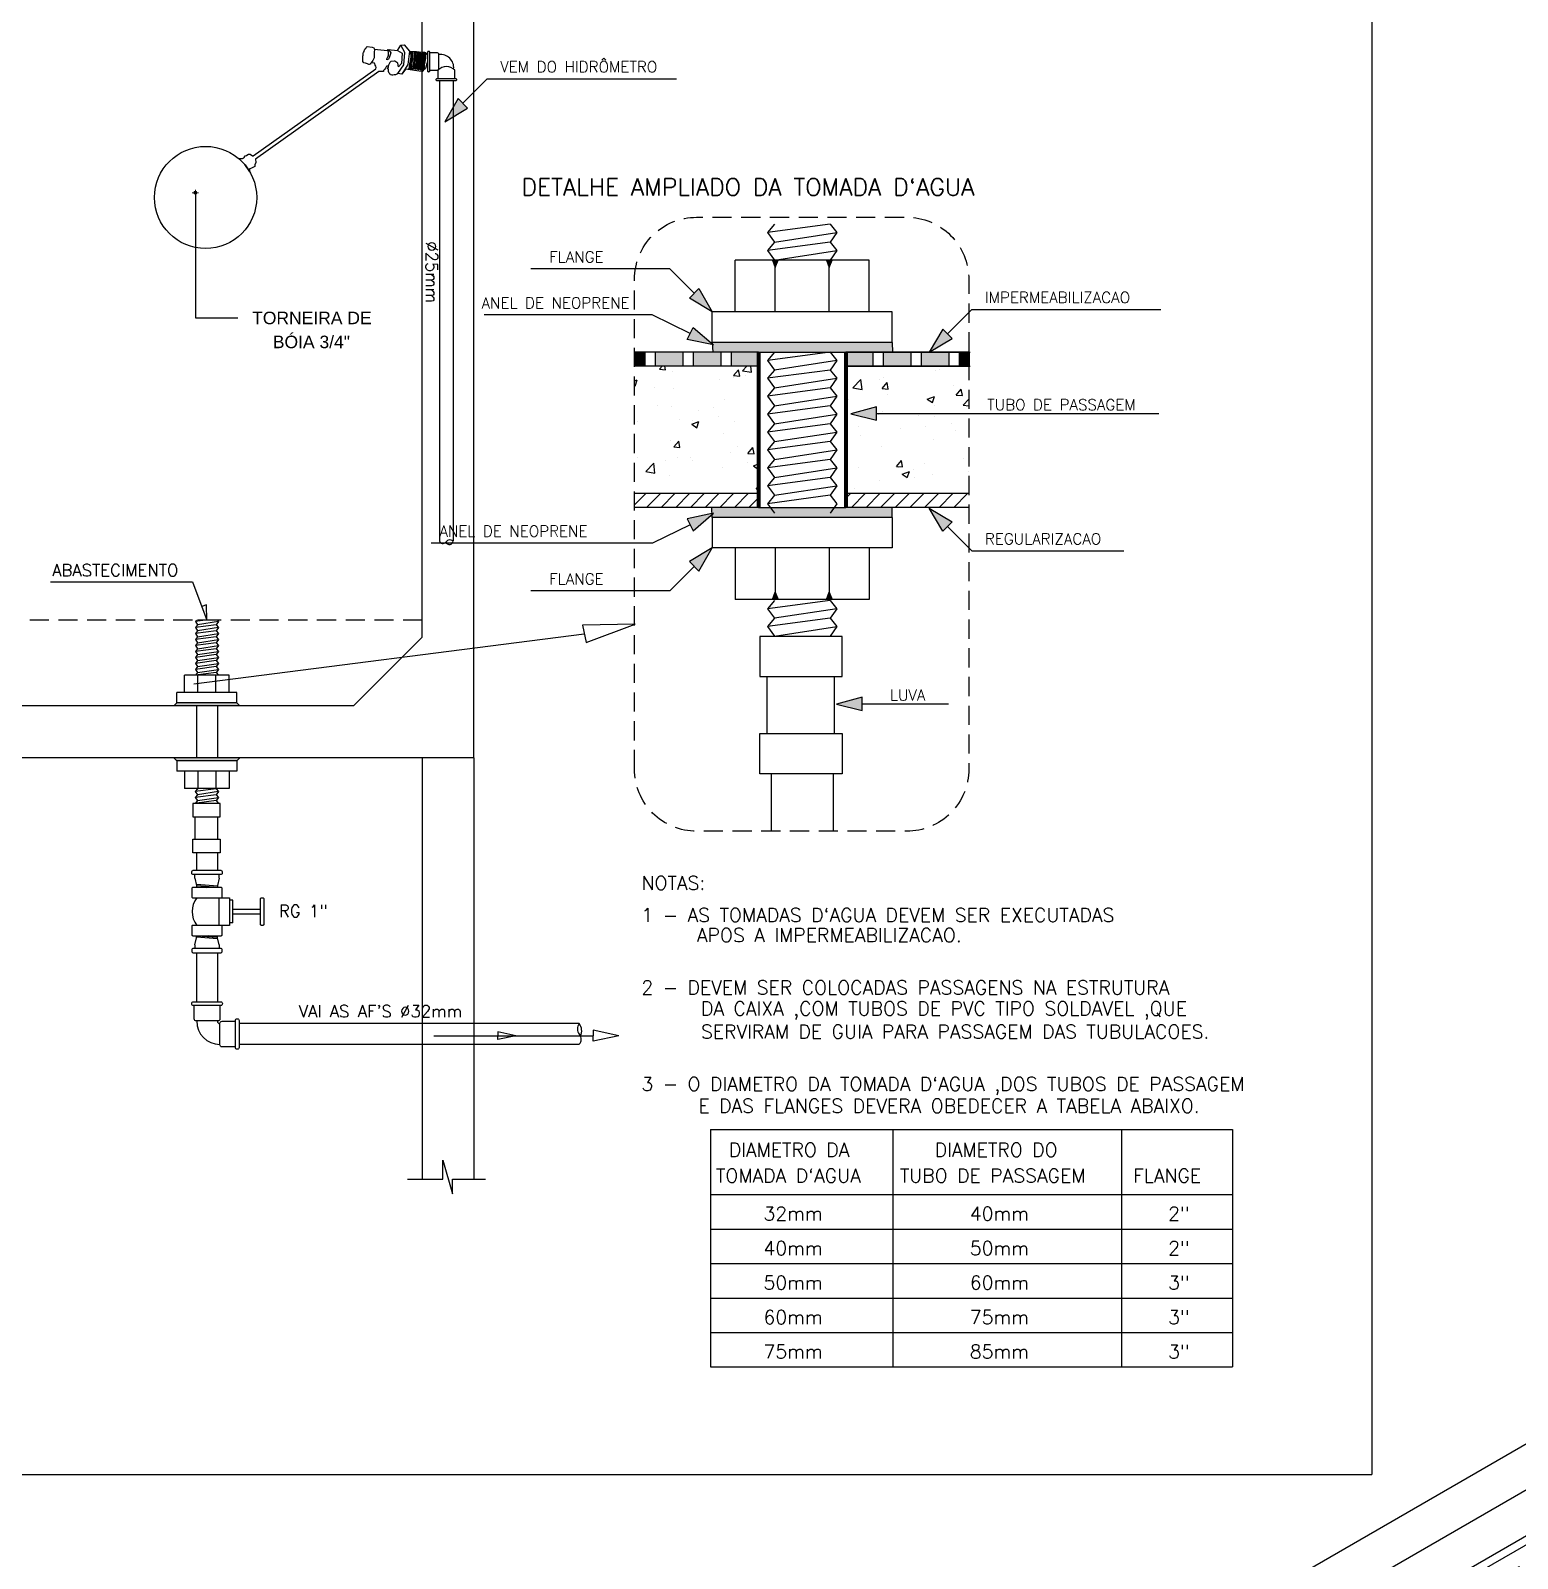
# Model space of a CAD drawing. Header units: millimetres. Extents: x 5512 to 5596, y 903 to 1082.
# Drawn here: x 5546.74 to 5566.15, y 936.43 to 956.38 of the extents above; entities that cross this region are included whole.
import ezdxf
from ezdxf.enums import TextEntityAlignment as Align

# ---------------------------------------------------------------- set-up
doc = ezdxf.new("R2010")
doc.units = ezdxf.units.MM
doc.linetypes.add('HIDDEN', pattern=[0.375, 0.25, -0.125])
doc.linetypes.add('HIDDEN2', pattern=[0.1875, 0.125, -0.0625])
for name, color, linetype in [('0-COTAS', 8, 'Continuous'), ('A-PEN-B', 5, 'Continuous'), ('A-PEN-C', 4, 'Continuous'), ('A-PEN-G', 3, 'Continuous'), ('A-PEN-R', 1, 'Continuous'), ('AF', 5, 'Continuous'), ('BANHO_COZINHA', 7, 'Continuous'), ('DETALLHES_HIDRAULICO', 4, 'Continuous'), ('Diametro', 2, 'Continuous'), ('TXT_0', 7, 'Continuous'), ('TXT_1', 2, 'Continuous'), ('TXT_2', 6, 'Continuous')]:
    doc.layers.add(name, color=color, linetype=linetype)
doc.layers.add('COTAS', color=53, linetype='Continuous', lineweight=9)
doc.styles.add('ADITIVOCAD', font='ROMANS.shx')
doc.styles.add('CARIMBO_DADOS', font='arial.ttf', dxfattribs={"height": 0.1})
doc.styles.add('ROMANS', font='romans__.ttf', dxfattribs={"height": 0.1})
doc.dimstyles.new('COTAS_EXTERNAS', dxfattribs={"dimtxt": 0.1, "dimasz": 0.01, "dimexe": 0, "dimexo": 0, "dimgap": 0.07, "dimtad": 1, "dimzin": 5, "dimdsep": 46, "dimtxsty": 'CARIMBO_DADOS', "dimblk1": 'CIRCULOS', "dimblk2": 'CIRCULOS', "dimsah": 1, "dimcen": 0, "dimse1": 1, "dimse2": 1, "dimclrd": 8, "dimclre": 8, "dimclrt": 230, "dimadec": 0, "dimazin": 0, "dimtfac": 100, "dimtix": 1, "dimtmove": 2, "dimatfit": 3, "dimldrblk": 'CIRCULOS', "dimfxl": 1, "dimtolj": 1, "dimtzin": 5, "dimarcsym": 0})

# ---------------------------------------------------------------- blocks, each defined once
blk = doc.blocks.new('efrgwbhwbnwbwb')
at = {"layer": 'A-PEN-C'}
blk.add_lwpolyline([(952.214, 187.44), (952.244, 187.406), (952.248, 187.386), (952.25, 187.363), (952.248, 187.323), (952.241, 187.284), (952.22, 187.212), (952.193, 187.19), (952.183, 187.172), (952.166, 187.17), (951.934, 187.201), (951.882, 187.133), (951.826, 187.143), (951.823, 187.137), (951.792, 187.122), (951.775, 187.12), (951.753, 187.116), (951.749, 187.116), (951.745, 187.118), (951.732, 187.121), (951.723, 187.124), (951.716, 187.131), (951.713, 187.132), (951.71, 187.135), (951.705, 187.141), (951.702, 187.145), (951.697, 187.158), (951.692, 187.164), (951.692, 187.176), (951.692, 187.186), (951.693, 187.195), (951.694, 187.202), (951.689, 187.209), (951.68, 187.221), (951.69, 187.227), (951.693, 187.233), (951.693, 187.237), (951.692, 187.242), (951.69, 187.245), (951.69, 187.245), (951.674, 187.245), (951.671, 187.245), (951.661, 187.243), (951.658, 187.238), (951.649, 187.218), (951.638, 187.198), (951.622, 187.185), (951.62, 187.169), (951.608, 187.168), (951.577, 187.169), (951.557, 187.172), (951.554, 187.172), (949.796, 185.919), (949.799, 185.871), (949.786, 185.839), (949.784, 185.826), (949.784, 185.815), (949.74, 185.789), (949.714, 185.782), (949.708, 185.78), (949.712, 185.739), (949.706, 185.751), (949.643, 185.841), (949.613, 185.872), (949.592, 185.894), (949.567, 185.917), (949.557, 185.926), (949.609, 185.926), (949.629, 185.938), (949.635, 185.945), (949.646, 185.965), (949.669, 185.972), (949.687, 185.986), (949.697, 185.992), (949.711, 185.992), (949.718, 185.991), (949.752, 185.967), (949.755, 185.966), (949.762, 185.966), (951.512, 187.209), (951.515, 187.225), (951.511, 187.246), (951.505, 187.259), (951.503, 187.264), (951.499, 187.274), (951.493, 187.289), (951.464, 187.291), (951.447, 187.295), (951.437, 187.282), (951.443, 187.279), (951.429, 187.273), (951.417, 187.271), (951.41, 187.271), (951.393, 187.277), (951.364, 187.289), (951.342, 187.291), (951.327, 187.31), (951.325, 187.33), (951.325, 187.355), (951.328, 187.388), (951.33, 187.403), (951.333, 187.418), (951.333, 187.43), (951.337, 187.44), (951.348, 187.457), (951.352, 187.477), (951.354, 187.483), (951.362, 187.491), (951.369, 187.496), (951.376, 187.511), (951.377, 187.516), (951.388, 187.524), (951.46, 187.518), (951.482, 187.507), (951.488, 187.496), (951.489, 187.487), (951.68, 187.47), (951.686, 187.483), (951.823, 187.47), (951.867, 187.544), (951.916, 187.551), (951.991, 187.458), (952.045, 187.456), (952.07, 187.456), (952.094, 187.456), (952.173, 187.445), (952.198, 187.445), (952.206, 187.444), (952.214, 187.44)], dxfattribs=at)
blk.add_circle((949.083, 185.372), 0.729, dxfattribs=at)
at = {"layer": 'A-PEN-G'}
for points in [[(951.495, 187.486), (951.487, 187.436), (951.487, 187.423), (951.487, 187.399), (951.489, 187.367), (951.476, 187.338), (951.469, 187.329), (951.447, 187.295)], [(951.694, 187.482), (951.724, 187.435), (951.711, 187.392), (951.701, 187.364), (951.693, 187.346), (951.671, 187.338), (951.668, 187.352), (951.685, 187.378), (951.691, 187.395), (951.694, 187.405), (951.695, 187.415), (951.695, 187.432), (951.694, 187.445), (951.688, 187.458), (951.68, 187.47)], [(951.991, 187.458), (951.971, 187.269), (951.882, 187.133), (951.826, 187.143), (951.91, 187.263), (951.927, 187.442), (951.867, 187.544)], [(951.836, 187.234), (951.825, 187.289), (951.781, 187.319), (951.774, 187.319), (951.726, 187.31), (951.714, 187.297), (951.695, 187.262), (951.694, 187.256), (951.69, 187.245)], [(951.823, 187.47), (951.888, 187.433), (951.878, 187.286), (951.836, 187.234)], [(952, 187.457), (952.012, 187.401), (952.01, 187.377), (952.008, 187.35), (952.003, 187.323), (951.996, 187.301), (951.992, 187.28), (951.991, 187.268), (951.99, 187.246), (951.986, 187.224), (951.973, 187.201)], [(952.012, 187.457), (952.024, 187.4), (952.022, 187.376), (952.02, 187.349), (952.015, 187.322), (952.009, 187.3), (952.004, 187.279), (952.003, 187.268), (952.002, 187.246), (951.998, 187.224), (951.985, 187.201)], [(952.03, 187.456), (952.042, 187.399), (952.04, 187.376), (952.038, 187.348), (952.033, 187.322), (952.027, 187.299), (952.022, 187.278), (952.021, 187.267), (952.02, 187.245), (952.016, 187.223), (952.003, 187.2)], [(952.053, 187.456), (952.065, 187.399), (952.063, 187.375), (952.06, 187.348), (952.055, 187.321), (952.049, 187.299), (952.045, 187.278), (952.044, 187.267), (952.042, 187.244), (952.039, 187.223), (952.026, 187.2)], [(952.07, 187.456), (952.082, 187.399), (952.08, 187.375), (952.078, 187.348), (952.073, 187.321), (952.066, 187.299), (952.062, 187.278), (952.061, 187.267), (952.06, 187.244), (952.056, 187.223), (952.043, 187.2)], [(952.09, 187.456), (952.101, 187.399), (952.099, 187.375), (952.097, 187.348), (952.092, 187.321), (952.086, 187.299), (952.081, 187.278), (952.08, 187.267), (952.079, 187.244), (952.075, 187.223), (952.062, 187.2)], [(952.103, 187.455), (952.115, 187.398), (952.113, 187.374), (952.11, 187.347), (952.105, 187.32), (952.099, 187.298), (952.095, 187.277), (952.093, 187.265), (952.092, 187.243), (952.088, 187.221), (952.075, 187.198)], [(952.12, 187.452), (952.131, 187.395), (952.13, 187.372), (952.127, 187.345), (952.122, 187.318), (952.116, 187.295), (952.112, 187.274), (952.11, 187.263), (952.109, 187.241), (952.105, 187.219), (952.092, 187.196)], [(952.133, 187.45), (952.145, 187.394), (952.143, 187.37), (952.141, 187.343), (952.136, 187.316), (952.13, 187.294), (952.125, 187.273), (952.124, 187.261), (952.123, 187.239), (952.119, 187.217), (952.106, 187.194)], [(952.144, 187.449), (952.156, 187.392), (952.154, 187.369), (952.151, 187.341), (952.146, 187.315), (952.14, 187.292), (952.136, 187.271), (952.134, 187.26), (952.133, 187.238), (952.129, 187.216), (952.116, 187.193)], [(952.162, 187.45), (952.174, 187.393), (952.172, 187.369), (952.169, 187.342), (952.165, 187.315), (952.158, 187.293), (952.154, 187.272), (952.153, 187.261), (952.151, 187.238), (952.148, 187.216), (952.135, 187.193)], [(952.173, 187.445), (952.184, 187.388), (952.183, 187.365), (952.18, 187.337), (952.175, 187.311), (952.169, 187.288), (952.165, 187.267), (952.163, 187.256), (952.162, 187.234), (952.158, 187.212), (952.145, 187.189)], [(952.185, 187.445), (952.197, 187.388), (952.195, 187.365), (952.193, 187.337), (952.188, 187.311), (952.181, 187.288), (952.177, 187.267), (952.176, 187.256), (952.175, 187.234), (952.171, 187.212), (952.158, 187.189)], [(952.195, 187.445), (952.207, 187.388), (952.205, 187.365), (952.203, 187.337), (952.198, 187.311), (952.192, 187.288), (952.187, 187.267), (952.186, 187.256), (952.185, 187.234), (952.181, 187.212), (952.168, 187.189)], [(952.21, 187.442), (952.222, 187.385), (952.22, 187.362), (952.218, 187.334), (952.213, 187.308), (952.206, 187.285), (952.202, 187.264), (952.201, 187.253), (952.2, 187.231), (952.196, 187.209), (952.183, 187.186)]]:
    blk.add_lwpolyline(points, dxfattribs=at)
blk = doc.blocks.new('CIRCULOS')
at = {"layer": 'COTAS'}
for p, q in [((-4, 0), (4, 0)), ((0, 4), (0, -4))]:
    blk.add_line(p, q, dxfattribs=at)
for radius in [2, 1]:
    blk.add_circle((0, 0), radius, dxfattribs=at)
blk = doc.blocks.new('LAVATC1')
at = {"layer": 'BANHO_COZINHA'}
for p, q in [((0.225, -0.1076), (-0.225, -0.1076)), ((-0.0311, -0.1566), (0.0312, -0.1566)), ((-0.0004, -0.1857), (-0.0004, -0.125))]:
    blk.add_line(p, q, dxfattribs=at)
blk.add_lwpolyline([(0.275, 0), (-0.275, 0), (-0.275, -0.4, 0.414214), (-0.225, -0.45), (0.225, -0.45, 0.414214), (0.275, -0.4)], format="xyb", close=True, dxfattribs=at)
for points in [[(-0.25, 0), (-0.25, -0.0425, 0.414214), (-0.2425, -0.05), (-0.2325, -0.05, -0.414214), (-0.225, -0.0575), (-0.225, -0.36, 0.414214), (-0.185, -0.4), (0.185, -0.4, 0.414214), (0.225, -0.36), (0.225, -0.0575, -0.414214), (0.2325, -0.05), (0.2425, -0.05, 0.414214), (0.25, -0.0425), (0.25, 0)], [(-0.2167, -0.1076), (-0.2167, -0.36, 0.414214), (-0.185, -0.3917), (0.185, -0.3917, 0.414214), (0.2167, -0.36), (0.2167, -0.1076)]]:
    blk.add_lwpolyline(points, format="xyb", dxfattribs=at)
for centre, radius in [((-0.1, -0.075), 0.0204), ((0, -0.075), 0.0204), ((0.1, -0.075), 0.0204), ((0, -0.1556), 0.0367), ((0, -0.1556), 0.0309)]:
    blk.add_circle(centre, radius, dxfattribs=at)
blk = doc.blocks.new('VASOCX')
at = {"layer": 'BANHO_COZINHA'}
blk.add_lwpolyline([(-0.175, 0.15), (-0.175, 0.6, -0.414214), (-0.125, 0.65), (0.125, 0.65, -0.414214), (0.175, 0.6), (0.175, 0.1496)], format="xyb", dxfattribs=at)
for points in [[(0.1388, 0.2754, -0.414214), (0.0988, 0.2354), (-0.0948, 0.2354, -0.414214), (-0.1348, 0.2754), (-0.1348, 0.5704, -0.414214), (-0.0948, 0.6104), (0.0988, 0.6104, -0.414214), (0.1388, 0.5704)], [(0.1303, 0.2754, -0.414214), (0.0988, 0.2439), (-0.0948, 0.2439, -0.414214), (-0.1263, 0.2754), (-0.1263, 0.5704, -0.414214), (-0.0948, 0.6019), (0.0988, 0.6019, -0.414214), (0.1303, 0.5704)], [(-0.17, 0.15, 0.414214), (-0.2, 0.12), (-0.2, 0), (0.2, 0), (0.2, 0.12, 0.414214), (0.17, 0.15)], [(-0.17, 0.14, 0.414214), (-0.19, 0.12), (-0.19, 0.01), (0.19, 0.01), (0.19, 0.12, 0.414214), (0.17, 0.14)]]:
    blk.add_lwpolyline(points, format="xyb", close=True, dxfattribs=at)
blk.add_lwpolyline([(0.0363, 0.2439), (0.0363, 0.3375), (-0.0344, 0.3375), (-0.0344, 0.2439)], dxfattribs=at)
blk.add_arc((0.0009, 0.3215), 0.0388, 24.3951, 155.6049, dxfattribs=at)
blk = doc.blocks.new('CHUV')
at = {"layer": 'BANHO_COZINHA'}
for p, q in [((0, 0.045), (0, -0.045)), ((0.03, 0.015), (0, 0.045)), ((0.395, 0.015), (0.03, 0.015)), ((0.03, -0.015), (0.03, 0.015)), ((0, -0.045), (0.03, -0.015)), ((0.03, -0.015), (0.3953, -0.015))]:
    blk.add_line(p, q, dxfattribs=at)
blk.add_circle((0.494, 0.0009), 0.07, dxfattribs=at)
blk.add_arc((0.494, 0.0009), 0.1, 189.1456, 171.891, dxfattribs=at)
blk = doc.blocks.new('IsoBlk8')
at = {"layer": '0-COTAS'}
for p, q in [((-2.9608, 0.4107), (-0.4152, 2.9563)), ((-0.4152, 2.9563), (1.9889, 0.5521)), ((-2.5365, 0.4107), (-0.4152, 2.532)), ((-2.5365, 0.4107), (-0.4152, 2.532)), ((-0.4152, 2.532), (1.7768, 0.34)), ((-0.5566, -1.5692), (1.5647, 0.5521)), ((1.6212, 0.4956), (-0.5001, -1.6258)), ((1.7768, 0.34), (1.9889, 0.5521)), ((2.696, -0.1549), (1.9889, 0.5521)), ((-2.6073, 0.0571), (-2.9608, 0.4107)), ((-2.3951, 0.2693), (-2.5365, 0.4107)), ((2.4839, -0.3671), (1.7768, 0.34)), ((2.0667, 0.0501), (2.194, -0.0772)), ((2.4838, -0.367), (2.696, -0.1549)), ((2.6961, -0.155), (3.1203, -0.5792)), ((2.4839, -0.3671), (2.6961, -0.5792)), ((0.5747, -2.7006), (2.6961, -0.5792)), ((0.5747, -3.1248), (3.1203, -0.5792)), ((-1.3345, -1.2156), (-1.1223, -1.0035)), ((0.5747, -2.7006), (-1.1223, -1.0035)), ((0.5747, -3.1248), (-1.3345, -1.2156))]:
    blk.add_line(p, q, dxfattribs=at)
at = {"layer": '0-COTAS', "linetype": 'HIDDEN2'}
for p, q in [((2.5687, -0.2822), (1.8617, 0.4248)), ((2.6111, -0.2398), (1.9041, 0.4673))]:
    blk.add_line(p, q, dxfattribs=at)
at = {"layer": '0-COTAS'}
blk.add_lwpolyline([(-2.3244, 0.1986), (-1.193, 1.3299), (-1.1506, 1.2875), (-2.282, 0.1561)], close=True, dxfattribs=at)
for points in [[(-2.6073, 0.0571), (-2.5365, -0.0136), (-2.3244, 0.1986), (-2.3951, 0.2693)], [(-1.3345, -1.2156), (-1.4052, -1.1449), (-1.193, -0.9328), (-1.1223, -1.0035)]]:
    blk.add_lwpolyline(points, dxfattribs=at)
blk.add_arc((-2.3244, 0.1986), 1.6, 315, 45, dxfattribs=at)
at = {"layer": 'A-PEN-B'}
blk.add_circle((0.1756, -2.5057), 0.05, dxfattribs=at)
at = {"layer": '0-COTAS', "xscale": 2, "yscale": 2, "zscale": 2}
for name, p, rotation in [('LAVATC1', (0.0222, 2.0946), 315), ('VASOCX', (0.9778, 1.139), 135), ('CHUV', (0.009, -2.1349), 44.99999999999996)]:
    blk.add_blockref(name, p, dxfattribs=dict(at, rotation=rotation))
at = {"layer": '0-COTAS', "color": 230, "insert": (-1.2023, 0.8634), "char_height": 0.3, "attachment_point": 5, "rotation": 45, "style": 'CARIMBO_DADOS'}
blk.add_mtext_dynamic_manual_height_columns('WC ', width=2.48597, gutter_width=0.5, heights=[0], dxfattribs=at)
at = {"layer": 'Diametro', "style": 'ROMANS'}
blk.add_text('DETALHE 05', height=0.2, rotation=135, dxfattribs=at).set_placement((0.3929, -0.5125), align=Align.CENTER)

msp = doc.modelspace()

# ---------------------------------------------------------------- linework, layer by layer
at = {"layer": 'A-PEN-R'}
for p in [(5564.248, 961.722), (5536.662, 937.53)]:
    msp.add_line(p, (5564.248, 937.53), dxfattribs=at)
at = {"layer": 'DETALLHES_HIDRAULICO'}
for p, q in [((5552.076, 955.722), (5552.076, 949.718)), ((5552.256, 955.722), (5552.256, 949.718)), ((5556.449, 953.851), (5556.36, 953.743)), ((5557.177, 953.851), (5556.36, 953.743)), ((5557.177, 953.851), (5557.266, 953.743)), ((5556.36, 953.743), (5556.449, 953.618)), ((5557.177, 953.618), (5556.36, 953.509)), ((5556.449, 953.618), (5556.36, 953.509)), ((5556.449, 953.618), (5557.266, 953.743)), ((5557.266, 953.743), (5557.177, 953.618)), ((5557.177, 953.618), (5557.266, 953.509)), ((5556.36, 953.509), (5556.449, 953.384)), ((5556.449, 953.384), (5557.266, 953.509)), ((5557.266, 953.509), (5557.177, 953.384)), ((5555.938, 952.709), (5555.938, 953.382)), ((5557.688, 953.382), (5555.938, 953.382)), ((5556.426, 953.382), (5556.461, 953.288)), ((5556.461, 952.709), (5556.461, 953.382)), ((5556.461, 953.288), (5556.5, 953.382)), ((5557.13, 953.382), (5557.165, 953.288)), ((5557.165, 952.709), (5557.165, 953.382)), ((5557.165, 953.288), (5557.204, 953.382)), ((5557.688, 952.709), (5557.688, 953.382)), ((5555.638, 952.31), (5555.638, 952.709)), ((5557.987, 952.709), (5555.638, 952.709)), ((5557.987, 952.31), (5557.987, 952.709)), ((5555.638, 952.31), (5555.643, 952.181)), ((5557.987, 952.31), (5555.638, 952.31)), ((5557.987, 952.31), (5557.992, 952.181)), ((5554.762, 952), (5554.762, 952.181)), ((5554.897, 952), (5554.897, 952.181)), ((5555.257, 952), (5555.257, 952.181)), ((5555.392, 952), (5555.392, 952.181)), ((5555.752, 952), (5555.752, 952.181)), ((5555.887, 952), (5555.887, 952.181)), ((5556.243, 952.181), (5557.383, 952.181)), ((5556.449, 952.183), (5556.36, 952.074)), ((5557.177, 952.183), (5556.36, 952.074)), ((5556.36, 952.074), (5556.449, 951.949)), ((5557.266, 952.074), (5556.449, 951.949)), ((5557.177, 952.183), (5557.266, 952.074)), ((5557.266, 952.074), (5557.177, 951.949)), ((5557.739, 952), (5557.739, 952.181)), ((5557.874, 952), (5557.874, 952.181)), ((5558.234, 952), (5558.234, 952.181)), ((5558.369, 952), (5558.369, 952.181)), ((5558.729, 952), (5558.729, 952.181)), ((5558.864, 952), (5558.864, 952.181)), ((5556.449, 951.949), (5556.36, 951.841)), ((5557.177, 951.949), (5556.36, 951.841)), ((5556.36, 951.841), (5556.449, 951.715)), ((5556.449, 951.715), (5557.266, 951.841)), ((5557.177, 951.949), (5557.266, 951.841)), ((5557.266, 951.841), (5557.177, 951.715)), ((5556.449, 951.715), (5556.36, 951.607)), ((5557.177, 951.715), (5556.36, 951.607)), ((5557.177, 951.715), (5557.266, 951.607)), ((5556.36, 951.607), (5556.449, 951.482)), ((5556.449, 951.482), (5556.36, 951.373)), ((5557.177, 951.482), (5556.36, 951.373)), ((5556.449, 951.482), (5557.266, 951.607)), ((5557.266, 951.607), (5557.177, 951.482)), ((5557.177, 951.482), (5557.266, 951.373)), ((5556.36, 951.373), (5556.449, 951.248)), ((5556.449, 951.248), (5556.36, 951.139)), ((5557.177, 951.248), (5556.36, 951.139)), ((5556.449, 951.248), (5557.266, 951.373)), ((5557.266, 951.373), (5557.177, 951.248)), ((5557.177, 951.248), (5557.266, 951.139)), ((5556.36, 951.139), (5556.449, 951.014)), ((5556.449, 951.014), (5556.36, 950.906)), ((5557.177, 951.014), (5556.36, 950.906)), ((5556.449, 951.014), (5557.266, 951.139)), ((5557.266, 951.139), (5557.177, 951.014)), ((5557.177, 951.014), (5557.266, 950.906)), ((5556.36, 950.906), (5556.449, 950.78)), ((5556.449, 950.78), (5557.266, 950.906)), ((5557.266, 950.906), (5557.177, 950.78)), ((5556.449, 950.78), (5556.36, 950.672)), ((5557.177, 950.78), (5556.36, 950.672)), ((5556.36, 950.672), (5556.449, 950.547)), ((5556.449, 950.547), (5557.266, 950.672)), ((5557.177, 950.78), (5557.266, 950.672)), ((5557.266, 950.672), (5557.177, 950.547)), ((5556.449, 950.547), (5556.36, 950.438)), ((5557.177, 950.547), (5556.36, 950.438)), ((5556.36, 950.438), (5556.449, 950.313)), ((5556.449, 950.313), (5557.266, 950.438)), ((5557.177, 950.547), (5557.266, 950.438)), ((5557.266, 950.438), (5557.177, 950.313)), ((5556.449, 950.313), (5556.36, 950.204)), ((5557.177, 950.313), (5556.36, 950.204)), ((5557.177, 950.313), (5557.266, 950.204)), ((5555.638, 950.025), (5555.632, 950.155)), ((5555.638, 950.025), (5555.638, 949.626)), ((5557.987, 950.025), (5555.638, 950.025)), ((5557.987, 950.025), (5555.638, 950.025)), ((5556.243, 950.155), (5557.383, 950.155)), ((5556.36, 950.204), (5556.449, 950.079)), ((5557.266, 950.204), (5557.177, 950.079)), ((5557.987, 950.025), (5557.986, 950.155)), ((5557.987, 950.025), (5557.987, 949.626)), ((5557.987, 949.626), (5555.638, 949.626)), ((5555.938, 949.626), (5555.938, 948.953)), ((5556.461, 949.626), (5556.461, 948.953)), ((5557.165, 949.626), (5557.165, 948.953)), ((5557.688, 949.626), (5557.688, 948.953)), ((5556.426, 948.953), (5556.461, 949.047)), ((5556.461, 949.047), (5556.5, 948.953)), ((5557.13, 948.953), (5557.165, 949.047)), ((5557.165, 949.047), (5557.204, 948.953)), ((5557.688, 948.953), (5555.938, 948.953)), ((5556.449, 948.942), (5556.36, 948.833)), ((5557.177, 948.942), (5556.36, 948.833)), ((5556.36, 948.833), (5556.449, 948.708)), ((5557.266, 948.833), (5556.449, 948.708)), ((5557.177, 948.942), (5557.266, 948.833)), ((5557.266, 948.833), (5557.177, 948.708)), ((5548.903, 948.682), (5548.89, 948.665)), ((5549.017, 948.682), (5548.89, 948.665)), ((5548.89, 948.665), (5548.919, 948.623)), ((5548.919, 948.623), (5548.89, 948.587)), ((5549.162, 948.623), (5548.89, 948.587)), ((5549.162, 948.682), (5548.919, 948.682)), ((5549.191, 948.665), (5548.919, 948.623)), ((5549.191, 948.665), (5549.162, 948.623)), ((5549.162, 948.623), (5549.191, 948.587)), ((5549.178, 948.682), (5549.191, 948.665)), ((5556.449, 948.708), (5556.36, 948.6)), ((5557.177, 948.708), (5556.36, 948.6)), ((5557.177, 948.708), (5557.266, 948.6)), ((5548.89, 948.587), (5548.919, 948.545)), ((5548.919, 948.545), (5548.89, 948.509)), ((5549.162, 948.545), (5548.89, 948.509)), ((5548.89, 948.509), (5548.919, 948.467)), ((5548.919, 948.467), (5548.89, 948.431)), ((5549.162, 948.467), (5548.89, 948.431)), ((5548.89, 948.431), (5548.919, 948.389)), ((5549.191, 948.587), (5548.919, 948.545)), ((5548.919, 948.467), (5549.191, 948.509)), ((5548.919, 948.389), (5549.191, 948.431)), ((5549.191, 948.587), (5549.162, 948.545)), ((5549.162, 948.545), (5549.191, 948.509)), ((5549.191, 948.509), (5549.162, 948.467)), ((5549.162, 948.467), (5549.191, 948.431)), ((5549.191, 948.431), (5549.162, 948.389)), ((5556.36, 948.6), (5556.449, 948.474)), ((5556.449, 948.474), (5557.266, 948.6)), ((5557.266, 948.6), (5557.177, 948.474)), ((5548.919, 948.389), (5548.89, 948.353)), ((5549.162, 948.389), (5548.89, 948.353)), ((5548.89, 948.353), (5548.919, 948.311)), ((5548.919, 948.311), (5548.89, 948.275)), ((5549.162, 948.311), (5548.89, 948.275)), ((5548.89, 948.275), (5548.919, 948.233)), ((5548.919, 948.233), (5548.89, 948.197)), ((5549.162, 948.233), (5548.89, 948.197)), ((5548.919, 948.311), (5549.191, 948.353)), ((5548.919, 948.233), (5549.191, 948.275)), ((5549.162, 948.389), (5549.191, 948.353)), ((5549.191, 948.353), (5549.162, 948.311)), ((5549.162, 948.311), (5549.191, 948.275)), ((5549.191, 948.275), (5549.162, 948.233)), ((5549.162, 948.233), (5549.191, 948.197)), ((5548.89, 948.197), (5548.919, 948.155)), ((5548.919, 948.155), (5548.89, 948.119)), ((5549.162, 948.155), (5548.89, 948.119)), ((5548.89, 948.119), (5548.919, 948.078)), ((5548.919, 948.078), (5548.89, 948.041)), ((5549.162, 948.078), (5548.89, 948.041)), ((5548.89, 948.041), (5548.919, 948)), ((5548.919, 948.155), (5549.191, 948.197)), ((5548.919, 948.078), (5549.191, 948.119)), ((5548.919, 948), (5549.191, 948.041)), ((5549.191, 948.197), (5549.162, 948.155)), ((5549.162, 948.155), (5549.191, 948.119)), ((5549.191, 948.119), (5549.162, 948.078)), ((5549.162, 948.078), (5549.191, 948.041)), ((5549.191, 948.041), (5549.162, 948)), ((5548.749, 947.739), (5548.749, 947.964)), ((5549.332, 947.964), (5548.749, 947.964)), ((5548.919, 948), (5548.89, 947.964)), ((5549.162, 948), (5548.89, 947.964)), ((5548.923, 947.739), (5548.923, 947.964)), ((5549.158, 947.739), (5549.158, 947.964)), ((5549.162, 948), (5549.191, 947.964)), ((5549.332, 947.739), (5549.332, 947.964)), ((5556.356, 947.212), (5556.356, 947.946)), ((5557.235, 947.212), (5557.235, 947.946)), ((5548.649, 947.606), (5548.649, 947.739)), ((5549.432, 947.739), (5548.649, 947.739)), ((5549.432, 947.606), (5549.432, 947.739)), ((5548.649, 947.606), (5548.608, 947.563)), ((5549.432, 947.606), (5548.649, 947.606)), ((5548.906, 947.563), (5548.906, 946.888)), ((5549.177, 947.563), (5549.177, 946.888)), ((5549.432, 947.606), (5549.472, 947.563)), ((5548.649, 946.845), (5548.608, 946.888)), ((5549.432, 946.845), (5548.649, 946.845)), ((5549.432, 946.845), (5548.649, 946.845)), ((5548.649, 946.845), (5548.649, 946.712)), ((5549.432, 946.845), (5549.472, 946.888)), ((5549.432, 946.845), (5549.432, 946.712)), ((5549.432, 946.712), (5548.649, 946.712)), ((5548.749, 946.712), (5548.749, 946.487)), ((5548.923, 946.712), (5548.923, 946.487)), ((5549.158, 946.712), (5549.158, 946.487)), ((5549.332, 946.712), (5549.332, 946.487)), ((5556.411, 945.928), (5556.411, 946.679)), ((5557.222, 945.928), (5557.222, 946.679)), ((5549.332, 946.487), (5548.749, 946.487)), ((5549.162, 946.483), (5548.889, 946.447)), ((5548.919, 946.483), (5548.889, 946.447)), ((5548.889, 946.447), (5548.919, 946.405)), ((5549.191, 946.447), (5548.919, 946.405)), ((5549.162, 946.483), (5549.191, 946.447)), ((5549.191, 946.447), (5549.162, 946.405)), ((5549.162, 946.405), (5548.889, 946.369)), ((5548.919, 946.405), (5548.889, 946.369)), ((5548.889, 946.369), (5548.919, 946.328)), ((5548.919, 946.328), (5548.889, 946.291)), ((5549.162, 946.328), (5548.909, 946.294)), ((5548.919, 946.328), (5549.191, 946.369)), ((5549.162, 946.405), (5549.191, 946.369)), ((5549.191, 946.369), (5549.162, 946.328)), ((5549.162, 946.328), (5549.191, 946.291)), ((5548.888, 945.825), (5548.888, 946.116)), ((5549.181, 945.825), (5549.181, 946.116)), ((5548.906, 945.646), (5548.906, 945.418)), ((5549.177, 945.646), (5549.177, 945.418)), ((5548.884, 945.316), (5548.884, 945.361)), ((5548.884, 945.316), (5548.906, 945.221)), ((5548.907, 945.235), (5549.178, 945.215)), ((5549.199, 945.316), (5549.177, 945.221)), ((5549.199, 945.316), (5549.199, 945.361)), ((5548.906, 945.221), (5548.906, 945.194)), ((5548.908, 945.219), (5549.178, 945.199)), ((5548.908, 945.203), (5549.03, 945.194)), ((5549.177, 945.221), (5549.177, 945.194)), ((5549.199, 944.699), (5549.199, 945.059)), ((5549.379, 945.028), (5549.334, 945.028)), ((5549.379, 944.731), (5549.379, 945.028)), ((5549.379, 944.911), (5549.739, 944.911)), ((5549.379, 944.848), (5549.739, 944.848)), ((5549.379, 944.731), (5549.334, 944.731)), ((5548.884, 944.443), (5548.906, 944.537)), ((5548.884, 944.443), (5548.884, 944.397)), ((5548.906, 944.537), (5548.906, 944.564)), ((5549.177, 944.539), (5548.906, 944.559)), ((5549.178, 944.524), (5548.906, 944.543)), ((5549.177, 944.555), (5549.055, 944.564)), ((5549.177, 944.537), (5549.177, 944.564)), ((5549.199, 944.443), (5549.177, 944.537)), ((5549.199, 944.443), (5549.199, 944.397)), ((5548.906, 944.341), (5548.906, 943.701)), ((5549.177, 944.341), (5549.177, 943.701)), ((5553.901, 943.416), (5549.46, 943.416)), ((5553.901, 943.146), (5549.46, 943.146))]:
    msp.add_line(p, q, dxfattribs=at)
at = {"layer": 'DETALLHES_HIDRAULICO', "linetype": 'HIDDEN'}
msp.add_line((5551.852, 948.682), (5540.598, 948.682), dxfattribs=at)
at = {"layer": 'DETALLHES_HIDRAULICO'}
for points in [[(5551.934, 956.109, 0.414214), (5551.92, 956.095), (5551.92, 955.857, 0.414214), (5551.934, 955.843), (5551.938, 955.843, 0.414214), (5551.952, 955.857), (5551.952, 956.095, 0.414214), (5551.938, 956.109)], [(5552.3, 955.737, -0.414214), (5552.286, 955.722), (5552.048, 955.722, -0.414214), (5552.034, 955.737), (5552.034, 955.74, -0.414214), (5552.048, 955.755), (5552.286, 955.755, -0.414214), (5552.3, 955.74)], [(5549.241, 945.382, -0.414331), (5549.22, 945.361), (5548.863, 945.361, -0.414331), (5548.842, 945.382), (5548.842, 945.396, -0.414214), (5548.863, 945.418), (5549.22, 945.418, -0.414214), (5549.241, 945.396)], [(5549.784, 944.713, -0.414214), (5549.771, 944.699), (5549.753, 944.699, -0.414214), (5549.739, 944.713), (5549.739, 945.046, -0.414214), (5549.753, 945.059), (5549.771, 945.059, -0.414214), (5549.784, 945.046)], [(5548.843, 943.679, -0.414214), (5548.864, 943.701), (5549.221, 943.701, -0.414214), (5549.242, 943.679), (5549.242, 943.674, -0.414214), (5549.221, 943.652), (5548.864, 943.652, -0.414214), (5548.843, 943.674)], [(5549.412, 943.102), (5549.412, 943.459, -0.414214), (5549.433, 943.48), (5549.439, 943.48, -0.414214), (5549.46, 943.459), (5549.46, 943.102, -0.414214), (5549.439, 943.081), (5549.433, 943.081, -0.414214)]]:
    msp.add_lwpolyline(points, format="xyb", close=True, dxfattribs=at)
for points in [[(5551.952, 955.864), (5552.051, 955.864, 0.414214), (5552.069, 955.882), (5552.069, 956.07, 0.414214), (5552.051, 956.088), (5551.952, 956.088)], [(5552.278, 955.755), (5552.278, 955.863, 0.415872), (5552.055, 955.863), (5552.055, 955.755)], [(5557.332, 948.472), (5556.259, 948.472, -0.387836)], [(5557.332, 946.679), (5556.259, 946.679, 0.387836)], [(5549.213, 946.292), (5548.856, 946.292, -0.387836)], [(5549.213, 945.647), (5548.856, 945.647, 0.387836)], [(5549.241, 945.059), (5549.241, 945.181, 0.414214), (5549.227, 945.194), (5548.858, 945.194, 0.414214), (5548.844, 945.181), (5548.844, 945.073, 0.414214), (5548.858, 945.059), (5549.334, 945.059), (5549.334, 944.699), (5548.858, 944.699, 0.414214), (5548.844, 944.686), (5548.844, 944.578, 0.414214), (5548.858, 944.564), (5549.227, 944.564, 0.414214), (5549.241, 944.578), (5549.241, 944.699)], [(5549.241, 944.376, 0.414331), (5549.22, 944.397), (5548.863, 944.397, 0.414331), (5548.842, 944.376)], [(5548.842, 944.376), (5548.842, 944.362, 0.414214), (5548.863, 944.341), (5549.22, 944.341, 0.414214), (5549.241, 944.362), (5549.241, 944.376)], [(5549.21, 943.652), (5549.21, 943.478, -0.414214), (5549.183, 943.451), (5548.902, 943.451, -0.414214), (5548.875, 943.478), (5548.875, 943.652)], [(5549.412, 943.113), (5549.238, 943.113, -0.414214), (5549.211, 943.14), (5549.211, 943.421, -0.414214), (5549.238, 943.448), (5549.412, 943.448)]]:
    msp.add_lwpolyline(points, format="xyb", dxfattribs=at)
at = {"layer": 'DETALLHES_HIDRAULICO', "const_width": 0.054}
for points in [[(5556.243, 950.155), (5556.243, 952.181)], [(5557.383, 950.155), (5557.383, 952.181)]]:
    msp.add_lwpolyline(points, dxfattribs=at)
at = {"layer": 'DETALLHES_HIDRAULICO'}
for points in [[(5556.259, 948.472), (5556.259, 947.946), (5557.332, 947.946), (5557.332, 948.472)], [(5556.259, 946.679), (5556.259, 947.205), (5557.332, 947.205), (5557.332, 946.679)], [(5548.856, 946.292), (5548.856, 946.116), (5549.213, 946.116), (5549.213, 946.292)], [(5548.856, 945.647), (5548.856, 945.823), (5549.213, 945.823), (5549.213, 945.647)], [(5552.002, 943.259), (5552.839, 943.259)], [(5552.696, 943.259), (5554.084, 943.259)], [(5552.696, 943.259), (5554.084, 943.259)], [(5553.075, 943.259), (5552.839, 943.31), (5552.839, 943.259)], [(5553.075, 943.259), (5552.839, 943.209), (5552.839, 943.259)], [(5554.42, 943.259), (5554.084, 943.331), (5554.084, 943.259)], [(5554.42, 943.259), (5554.084, 943.188), (5554.084, 943.259)], [(5551.66, 941.385), (5552.121, 941.385), (5552.121, 941.634), (5552.246, 941.193), (5552.246, 941.385), (5552.678, 941.385)]]:
    msp.add_lwpolyline(points, dxfattribs=at)
for centre, radius, start, end in [((5552.091, 955.897), 0.171, 354.04, 96.8621), ((5552.122, 949.732), 0.0479, 196.9803, 322.4709), ((5552.216, 949.66), 0.0708, 55.4576, 142.4709), ((5552.207, 949.721), 0.0498, 200.614, 357.3145), ((5549.147, 944.879), 0.3, 143.1519, 216.8481), ((5549.212, 943.45), 0.305, 179.8217, 269.7057), ((5549.212, 943.45), 0.0346, 178.4672, 267.3138), ((5553.987, 943.348), 0.11, 141.4396, 220.8755), ((5553.785, 943.324), 0.148, 332.9335, 38.4068), ((5553.831, 943.213), 0.0969, 316.6297, 40.8755)]:
    msp.add_arc(centre, radius, start, end, dxfattribs=at)
for points in [[(5556.426, 953.382), (5556.461, 953.288), (5556.426, 953.382), (5556.5, 953.382)], [(5557.13, 953.382), (5557.165, 953.288), (5557.13, 953.382), (5557.204, 953.382)], [(5555.643, 952.181), (5557.992, 952.181), (5555.638, 952.31), (5557.987, 952.31)], [(5554.622, 952), (5554.762, 952), (5554.622, 952.181), (5554.762, 952.181)], [(5554.897, 952), (5555.257, 952), (5554.897, 952.181), (5555.257, 952.181)], [(5555.392, 952), (5555.752, 952), (5555.392, 952.181), (5555.752, 952.181)], [(5555.887, 952), (5556.243, 952), (5555.887, 952.181), (5556.243, 952.181)], [(5557.739, 952), (5557.383, 952), (5557.739, 952.181), (5557.383, 952.181)], [(5558.234, 952), (5557.874, 952), (5558.234, 952.181), (5557.874, 952.181)], [(5558.729, 952), (5558.369, 952), (5558.729, 952.181), (5558.369, 952.181)], [(5559.004, 952), (5558.864, 952), (5559.004, 952.181), (5558.864, 952.181)], [(5555.632, 950.155), (5557.986, 950.155), (5555.638, 950.025), (5557.987, 950.025)], [(5556.426, 948.953), (5556.461, 949.047), (5556.426, 948.953), (5556.5, 948.953)], [(5557.13, 948.953), (5557.165, 949.047), (5557.13, 948.953), (5557.204, 948.953)], [(5548.608, 947.563), (5549.472, 947.563), (5548.649, 947.606), (5549.432, 947.606)], [(5548.608, 946.888), (5549.472, 946.888), (5548.649, 946.845), (5549.432, 946.845)]]:
    msp.add_solid(points, dxfattribs=at)
at = {"layer": 'TXT_0'}
for p, q in [((5552.382, 955.431), (5552.701, 955.75)), ((5552.701, 955.75), (5555.169, 955.75)), ((5555.082, 953.27), (5553.269, 953.27)), ((5555.402, 952.95), (5555.082, 953.27)), ((5554.853, 952.669), (5552.661, 952.669)), ((5555.35, 952.427), (5554.853, 952.669)), ((5558.708, 952.421), (5559.027, 952.739)), ((5559.027, 952.739), (5561.495, 952.739)), ((5554.622, 951.807), (5554.657, 951.821)), ((5554.63, 951.739), (5554.657, 951.821)), ((5554.948, 951.96), (5554.982, 952)), ((5554.948, 951.96), (5555.029, 951.953)), ((5555.029, 951.953), (5555.02, 952)), ((5555.122, 951.924), (5555.122, 951.924)), ((5555.733, 951.828), (5555.733, 951.828)), ((5555.917, 951.876), (5555.982, 951.953)), ((5555.917, 951.876), (5555.997, 951.868)), ((5555.917, 951.848), (5555.917, 951.848)), ((5555.997, 951.868), (5555.982, 951.953)), ((5556.032, 951.939), (5556.091, 952)), ((5556.032, 951.939), (5556.152, 951.92)), ((5556.071, 951.872), (5556.071, 951.872)), ((5556.152, 951.92), (5556.143, 952)), ((5557.473, 951.715), (5557.578, 951.825)), ((5557.593, 951.696), (5557.578, 951.825)), ((5557.815, 951.822), (5557.815, 951.822)), ((5557.876, 951.853), (5557.876, 951.853)), ((5558.558, 951.939), (5558.558, 951.939)), ((5558.603, 951.957), (5558.603, 951.957)), ((5554.622, 951.745), (5554.63, 951.739)), ((5554.88, 951.715), (5554.88, 951.715)), ((5555.129, 951.713), (5555.129, 951.713)), ((5557.473, 951.715), (5557.593, 951.696)), ((5557.854, 951.706), (5557.919, 951.784)), ((5557.854, 951.706), (5557.935, 951.699)), ((5557.935, 951.699), (5557.919, 951.784)), ((5557.929, 951.631), (5557.929, 951.631)), ((5558.782, 951.743), (5558.782, 951.743)), ((5558.823, 951.621), (5558.888, 951.699)), ((5558.823, 951.621), (5558.903, 951.614)), ((5558.903, 951.614), (5558.888, 951.699)), ((5554.928, 951.49), (5554.928, 951.49)), ((5555.106, 951.475), (5555.106, 951.475)), ((5555.453, 951.416), (5555.453, 951.416)), ((5555.649, 951.46), (5555.649, 951.46)), ((5555.799, 951.57), (5555.799, 951.57)), ((5556.24, 951.551), (5556.24, 951.551)), ((5557.418, 951.563), (5557.418, 951.563)), ((5558.445, 951.568), (5558.539, 951.605)), ((5558.445, 951.568), (5558.512, 951.523)), ((5558.512, 951.523), (5558.539, 951.605)), ((5558.542, 951.49), (5558.542, 951.49)), ((5558.914, 951.491), (5558.987, 951.567)), ((5558.914, 951.491), (5558.987, 951.48)), ((5554.665, 951.281), (5554.665, 951.281)), ((5555.213, 951.309), (5555.213, 951.309)), ((5555.369, 951.241), (5555.464, 951.277)), ((5555.369, 951.241), (5555.436, 951.196)), ((5555.377, 951.295), (5555.377, 951.295)), ((5555.436, 951.196), (5555.464, 951.277)), ((5555.715, 951.339), (5555.715, 951.339)), ((5555.934, 951.278), (5555.934, 951.278)), ((5556.227, 951.407), (5556.227, 951.407)), ((5557.544, 951.214), (5557.544, 951.214)), ((5557.782, 951.38), (5561.469, 951.38)), ((5557.812, 951.368), (5557.812, 951.368)), ((5557.86, 951.403), (5557.86, 951.403)), ((5558.331, 951.349), (5558.331, 951.349)), ((5558.427, 951.21), (5558.427, 951.21)), ((5558.533, 951.338), (5558.533, 951.338)), ((5558.765, 951.255), (5558.765, 951.255)), ((5555.089, 951.025), (5555.089, 951.025)), ((5555.135, 950.944), (5555.201, 951.022)), ((5555.216, 950.937), (5555.201, 951.022)), ((5555.783, 951.12), (5555.783, 951.12)), ((5557.383, 951.161), (5557.404, 951.169)), ((5557.383, 951.105), (5557.404, 951.169)), ((5557.574, 951.098), (5557.574, 951.098)), ((5558.097, 951.187), (5558.097, 951.187)), ((5558.525, 951.04), (5558.525, 951.04)), ((5558.818, 951.156), (5558.818, 951.156)), ((5555.135, 950.944), (5555.216, 950.937)), ((5555.872, 950.874), (5555.872, 950.874)), ((5555.968, 950.944), (5555.968, 950.944)), ((5556.104, 950.86), (5556.169, 950.937)), ((5556.104, 950.86), (5556.185, 950.853)), ((5556.185, 950.853), (5556.169, 950.937)), ((5557.843, 950.954), (5557.843, 950.954)), ((5554.66, 950.804), (5554.66, 950.804)), ((5554.769, 950.623), (5554.875, 950.733)), ((5554.769, 950.623), (5554.89, 950.604)), ((5554.89, 950.604), (5554.875, 950.733)), ((5555.022, 950.762), (5555.022, 950.762)), ((5555.181, 950.808), (5555.181, 950.808)), ((5555.36, 950.807), (5555.36, 950.807)), ((5555.381, 950.773), (5555.381, 950.773)), ((5555.766, 950.671), (5555.766, 950.671)), ((5556.101, 950.743), (5556.101, 950.743)), ((5556.175, 950.697), (5556.243, 950.723)), ((5556.175, 950.697), (5556.242, 950.652)), ((5556.242, 950.652), (5556.243, 950.653)), ((5557.543, 950.682), (5557.543, 950.682)), ((5558.041, 950.69), (5558.107, 950.768)), ((5558.041, 950.69), (5558.122, 950.683)), ((5558.072, 950.678), (5558.072, 950.678)), ((5558.122, 950.683), (5558.107, 950.768)), ((5558.116, 950.589), (5558.211, 950.625)), ((5558.183, 950.544), (5558.211, 950.625)), ((5558.264, 950.651), (5558.264, 950.651)), ((5558.41, 950.722), (5558.41, 950.722)), ((5558.921, 950.79), (5558.921, 950.79)), ((5558.985, 950.621), (5558.985, 950.621)), ((5555.073, 950.576), (5555.073, 950.576)), ((5556.211, 950.399), (5556.243, 950.433)), ((5557.827, 950.504), (5557.827, 950.504)), ((5558.116, 950.589), (5558.183, 950.544)), ((5558.275, 950.543), (5558.275, 950.543)), ((5558.509, 950.59), (5558.509, 950.59)), ((5554.622, 950.187), (5554.769, 950.335)), ((5554.78, 950.155), (5554.96, 950.335)), ((5554.971, 950.155), (5555.151, 950.335)), ((5555.162, 950.155), (5555.342, 950.335)), ((5555.353, 950.155), (5555.533, 950.335)), ((5555.516, 950.341), (5555.516, 950.341)), ((5555.544, 950.155), (5555.724, 950.335)), ((5555.735, 950.155), (5555.915, 950.335)), ((5555.926, 950.155), (5556.106, 950.335)), ((5556.117, 950.155), (5556.243, 950.28)), ((5556.211, 950.399), (5556.243, 950.395)), ((5557.383, 950.275), (5557.443, 950.335)), ((5557.454, 950.155), (5557.634, 950.335)), ((5557.488, 950.408), (5557.488, 950.408)), ((5557.645, 950.155), (5557.825, 950.335)), ((5557.836, 950.155), (5558.016, 950.335)), ((5558.027, 950.155), (5558.207, 950.335)), ((5558.218, 950.155), (5558.398, 950.335)), ((5558.409, 950.155), (5558.589, 950.335)), ((5558.6, 950.155), (5558.78, 950.335)), ((5558.791, 950.155), (5558.971, 950.335)), ((5558.982, 950.155), (5558.987, 950.16)), ((5555.35, 949.928), (5554.858, 949.689)), ((5558.708, 949.906), (5559.027, 949.588)), ((5554.858, 949.689), (5551.966, 949.689)), ((5559.027, 949.588), (5561.01, 949.588)), ((5555.402, 949.385), (5555.082, 949.065)), ((5555.082, 949.065), (5553.269, 949.065)), ((5554.633, 948.63), (5553.942, 948.618)), ((5553.942, 948.618), (5553.993, 948.39)), ((5553.993, 948.39), (5554.633, 948.63)), ((5548.868, 947.851), (5553.967, 948.505)), ((5557.595, 947.59), (5558.723, 947.59))]:
    msp.add_line(p, q, dxfattribs=at)
for points in [[(5552.32, 955.493), (5552.145, 955.19), (5552.444, 955.369), (5552.32, 955.493)], [(5555.464, 953.012), (5555.638, 952.709), (5555.34, 952.888), (5555.464, 953.012)], [(5555.389, 952.505), (5555.652, 952.276), (5555.312, 952.348), (5555.389, 952.505)], [(5558.646, 952.483), (5558.471, 952.18), (5558.77, 952.359), (5558.646, 952.483)], [(5557.782, 951.468), (5557.445, 951.377), (5557.782, 951.292), (5557.782, 951.468)], [(5555.389, 949.849), (5555.652, 950.079), (5555.312, 950.007), (5555.389, 949.849)], [(5558.646, 949.844), (5558.471, 950.147), (5558.77, 949.968), (5558.646, 949.844)], [(5555.464, 949.323), (5555.638, 949.626), (5555.34, 949.447), (5555.464, 949.323)], [(5547, 949.182), (5548.854, 949.182), (5549.04, 948.682), (5549.034, 948.882), (5548.974, 948.86)], [(5557.595, 947.677), (5557.258, 947.586), (5557.595, 947.502), (5557.595, 947.677)]]:
    msp.add_lwpolyline(points, dxfattribs=at)
at = {"layer": 'TXT_0', "linetype": 'HIDDEN', "flags": 128}
msp.add_lwpolyline([(5554.622, 946.739), (5554.622, 953.133, -0.414214), (5555.432, 953.943), (5558.177, 953.943, -0.414214), (5558.987, 953.133), (5558.987, 946.739, -0.414214), (5558.177, 945.928), (5555.432, 945.928, -0.414214)], format="xyb", close=True, dxfattribs=at)
at = {"layer": 'TXT_0'}
for points in [[(5552.444, 955.369), (5552.32, 955.493), (5552.444, 955.369), (5552.145, 955.19)], [(5555.34, 952.888), (5555.464, 953.012), (5555.34, 952.888), (5555.638, 952.709)], [(5555.312, 952.348), (5555.389, 952.505), (5555.312, 952.348), (5555.652, 952.276)], [(5558.77, 952.359), (5558.646, 952.483), (5558.77, 952.359), (5558.471, 952.18)], [(5557.782, 951.292), (5557.782, 951.468), (5557.782, 951.292), (5557.445, 951.377)], [(5555.312, 950.007), (5555.389, 949.849), (5555.312, 950.007), (5555.652, 950.079)], [(5558.77, 949.968), (5558.646, 949.844), (5558.77, 949.968), (5558.471, 950.147)], [(5555.34, 949.447), (5555.464, 949.323), (5555.34, 949.447), (5555.638, 949.626)], [(5557.595, 947.502), (5557.595, 947.677), (5557.595, 947.502), (5557.258, 947.586)]]:
    msp.add_solid(points, dxfattribs=at)
at = {"layer": 'TXT_1'}
for p, q in [((5556.243, 952.181), (5554.622, 952.181)), ((5558.987, 952.181), (5557.383, 952.181)), ((5557.383, 952.181), (5559.004, 952.181)), ((5556.243, 952), (5554.622, 952)), ((5557.383, 952), (5559.004, 952)), ((5556.243, 950.335), (5554.622, 950.335)), ((5558.987, 950.335), (5557.383, 950.335)), ((5556.243, 950.155), (5554.622, 950.155)), ((5558.987, 950.155), (5557.383, 950.155))]:
    msp.add_line(p, q, dxfattribs=at)
at = {"layer": 'TXT_2'}
for p, q in [((5551.852, 948.463), (5551.852, 956.566)), ((5552.527, 946.888), (5552.527, 956.566)), ((5558.987, 952), (5557.383, 952)), ((5550.952, 947.563), (5551.852, 948.463)), ((5550.952, 947.563), (5541.498, 947.563)), ((5552.527, 946.888), (5539.923, 946.888)), ((5551.852, 946.888), (5551.852, 941.385)), ((5552.527, 946.888), (5552.527, 941.385)), ((5555.614, 942.034), (5555.614, 938.934)), ((5555.614, 942.034), (5562.429, 942.034)), ((5557.996, 942.034), (5557.996, 941.185)), ((5560.979, 942.034), (5560.979, 941.185)), ((5562.429, 942.034), (5562.429, 938.934)), ((5555.614, 941.185), (5562.429, 941.185)), ((5557.996, 941.185), (5557.996, 938.934)), ((5560.979, 941.185), (5560.979, 938.934)), ((5555.614, 940.735), (5562.429, 940.735)), ((5555.614, 940.285), (5562.429, 940.285)), ((5555.614, 939.834), (5562.429, 939.834)), ((5555.614, 939.384), (5562.429, 939.384)), ((5555.614, 938.934), (5562.429, 938.934))]:
    msp.add_line(p, q, dxfattribs=at)

# ---------------------------------------------------------------- block references
at = {"layer": 'A-PEN-G', "xscale": 0.9149494860775866, "yscale": 0.9149494860775866, "zscale": 0.9149494860776758}
msp.add_blockref('efrgwbhwbnwbwb', (4680.66, 784.595), dxfattribs=at)
at = {"layer": 'AF', "xscale": 2.449489742866356, "yscale": 1.414213562421119, "zscale": 2.449489742866356}
msp.add_blockref('IsoBlk8', (5569.447, 935.002), dxfattribs=at)

# ---------------------------------------------------------------- texts
at = {"layer": 'A-PEN-G', "color": 230, "style": 'CARIMBO_DADOS'}
for s, height, p in [('TORNEIRA DE', 0.16338, (5549.631, 952.547)), ('BÓIA 3/4"', 0.1634, (5549.901, 952.234))]:
    msp.add_text(s, height=height, dxfattribs=at).set_placement(p)
at = {"layer": 'TXT_0', "style": 'ADITIVOCAD'}
for s, height, p in [('VEM DO HIDRÔMETRO', 0.14405, (5552.87, 955.835)), ('FLANGE', 0.1441, (5553.509, 953.354)), ('ANEL DE NEOPRENE', 0.14405, (5552.626, 952.753)), ('IMPERMEABILIZACAO', 0.14405, (5559.197, 952.824)), ('TUBO DE PASSAGEM', 0.14405, (5559.227, 951.424)), ('ANEL DE NEOPRENE', 0.14405, (5552.076, 949.773)), ('REGULARIZACAO', 0.14405, (5559.197, 949.672)), ('ABASTECIMENTO', 0.15756, (5547.02, 949.256)), ('FLANGE', 0.1441, (5553.509, 949.15)), ('LUVA', 0.1441, (5557.957, 947.633)), ('NOTAS:', 0.1801, (5554.713, 945.163)), ('RG 1"', 0.1576, (5549.981, 944.808)), ('1 - AS TOMADAS D`AGUA DEVEM SER EXECUTADAS', 0.18007, (5554.713, 944.744)), ('APOS A IMPERMEABILIZACAO.', 0.18007, (5555.437, 944.482)), ('2 - DEVEM SER COLOCADAS PASSAGENS NA ESTRUTURA', 0.18007, (5554.713, 943.798)), ("VAI AS AF'S %%C32mm", 0.15756, (5550.239, 943.499)), ('DA CAIXA ,COM TUBOS DE PVC TIPO SOLDAVEL ,QUE', 0.18007, (5555.49, 943.523)), ('SERVIRAM DE GUIA PARA PASSAGEM DAS TUBULACOES.', 0.18007, (5555.49, 943.222)), ('3 - O DIAMETRO DA TOMADA D`AGUA ,DOS TUBOS DE PASSAGEM', 0.18007, (5554.713, 942.538)), ('E DAS FLANGES DEVERA OBEDECER A TABELA ABAIXO.', 0.18007, (5555.456, 942.253)), ('DIAMETRO DA', 0.18007, (5555.853, 941.678)), ('DIAMETRO DO', 0.18007, (5558.541, 941.678)), ('TOMADA D`AGUA', 0.18007, (5555.685, 941.342)), ('TUBO DE PASSAGEM', 0.18007, (5558.086, 941.342)), ('FLANGE', 0.1801, (5561.131, 941.342)), ('32mm', 0.1801, (5556.307, 940.846)), ('40mm', 0.1801, (5559, 940.846)), ('2"', 0.1801, (5561.589, 940.846)), ('40mm', 0.1801, (5556.307, 940.395)), ('50mm', 0.1801, (5559, 940.395)), ('2"', 0.1801, (5561.589, 940.395)), ('50mm', 0.1801, (5556.307, 939.945)), ('60mm', 0.1801, (5559, 939.945)), ('3"', 0.1801, (5561.589, 939.945)), ('60mm', 0.1801, (5556.307, 939.495)), ('75mm', 0.1801, (5559, 939.495)), ('3"', 0.1801, (5561.589, 939.495)), ('75mm', 0.1801, (5556.307, 939.045)), ('85mm', 0.1801, (5559, 939.045)), ('3"', 0.1801, (5561.589, 939.045))]:
    msp.add_text(s, height=height, dxfattribs=at).set_placement(p)
msp.add_text('%%C25mm', height=0.1576, rotation=270, dxfattribs=at).set_placement((5551.898, 953.63))
at = {"layer": 'TXT_1', "style": 'ADITIVOCAD'}
msp.add_text('DETALHE AMPLIADO DA TOMADA D`AGUA', height=0.22508, dxfattribs=at).set_placement((5553.148, 954.226))

# ---------------------------------------------------------------- leaders
at = {"layer": 'A-PEN-G'}
msp.add_leader([(5548.89, 954.263), (5548.89, 952.632), (5549.443, 952.632)], dimstyle='COTAS_EXTERNAS', override={"dimgap": 0.07, "dimtad": 0}, dxfattribs=at)

doc.saveas('drawing.dxf')
